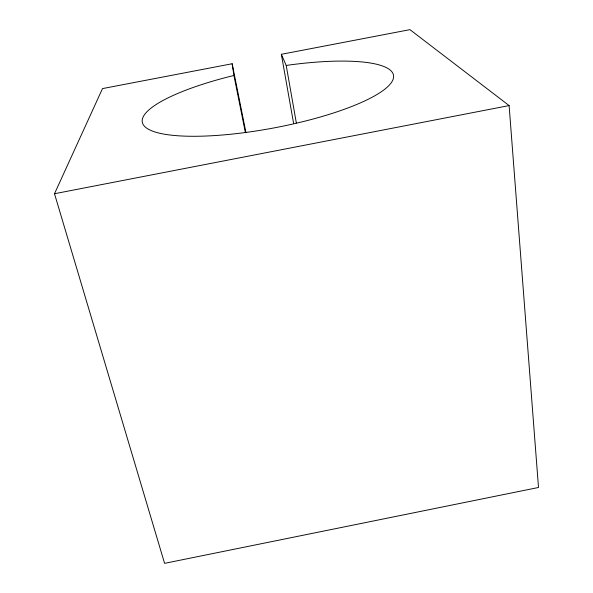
<?xml version="1.0" encoding="UTF-8"?>
<svg xmlns="http://www.w3.org/2000/svg" width="593" height="593" viewBox="0 0 593 593"><rect width="100%" height="100%" fill="white"/><g stroke="black" fill="none" stroke-linecap="round" stroke-linejoin="round"><path stroke-width="0.89" d="M293.624 123.485L281.349 54.304L409.948 29.65L509.113 105.576L538.503 487.483L164.587 563.35L54.497 193.733L102.493 88.594L232.152 63.74L245.969 132.699M232.152 63.74L233.946 75.526L231.389 76.089A127.777 29.858 -10.6 0 0 168.901 134.87A127.777 29.858 -10.6 0 0 375.925 95.125A127.777 29.858 -10.6 0 0 288.813 65.067L286.219 65.489L281.349 54.304M54.497 193.733L509.113 105.576M233.946 75.526L245.398 132.617M286.219 65.489L296.337 122.959"/></g></svg>
